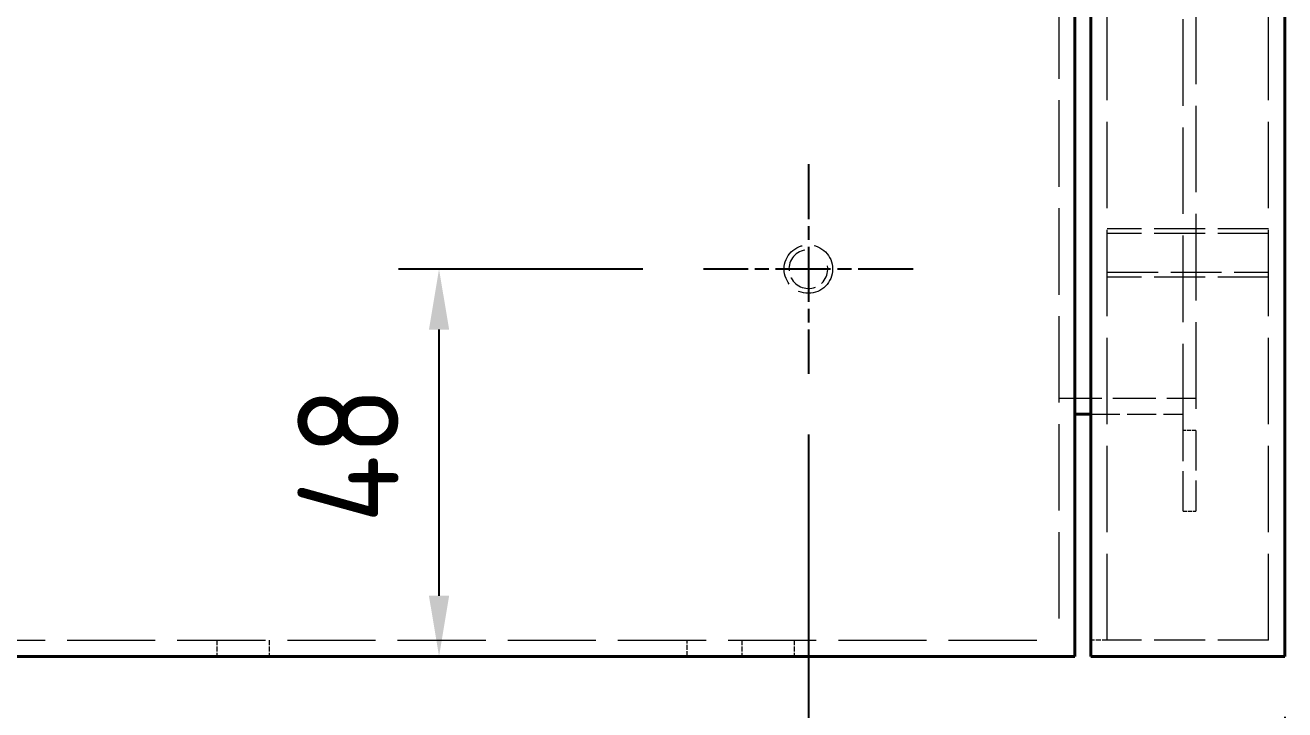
# Model space of a CAD drawing. Header units: millimetres. Extents: x 0 to 2970, y 0 to 2100.
# Drawn here: x 557.8 to 713.8, y 706.6 to 791.5 of the extents above; entities that cross this region are included whole.
import ezdxf

# ---------------------------------------------------------------- set-up
doc = ezdxf.new("R2010")
doc.units = ezdxf.units.MM
doc.header["$LTSCALE"] = 5
doc.linetypes.add('CHAIN', pattern=[0.3543, 0.2362, -0.0295, 0.0591, -0.0295])
doc.linetypes.add('DASHED', pattern=[0.2067, 0.1654, -0.0413])
for name, color, linetype, lineweight in [('가려진 것(ISO)', 2, 'DASHED', 18), ('가려진 좁은 것(ISO)', 2, 'DASHED', 18), ('가시적인 것(ISO)', 3, 'Continuous', 40), ('중심 표식(ISO)', 1, 'Continuous', 25), ('치수(ISO)', 2, 'Continuous', 25)]:
    doc.layers.add(name, color=color, linetype=linetype, lineweight=lineweight)
doc.styles.add('치수 텍스트_PSTEK_POSCO', font='isocp.shx')
doc.dimstyles.new('치수_PSTEK_POSCO', dxfattribs={"dimscale": 5, "dimtxt": 2.5, "dimasz": 1.5, "dimexe": 1, "dimexo": 1.5, "dimgap": 1, "dimtad": 1, "dimrnd": 1e-08, "dimdsep": 46, "dimtxsty": '치수 텍스트_PSTEK_POSCO', "dimcen": 0.09, "dimdle": 10, "dimclrd": 7, "dimclre": 7, "dimclrt": 2, "dimadec": 1, "dimazin": 2, "dimtfac": 1, "dimtmove": 0, "dimatfit": 3, "dimfxl": 0, "dimtolj": 1, "dimlwd": -1, "dimlwe": -1, "dimarcsym": 0})

# ---------------------------------------------------------------- blocks, each defined once
blk = doc.blocks.new('*D39')
at = {"layer": 'Defpoints', "color": 0, "transparency": 16777216}
for p in [(609.02, 761.26), (641.75, 761.26), (560.65, 713.26)]:
    blk.add_point(p, dxfattribs=at)
at = {"layer": '치수(ISO)', "color": 7, "transparency": 16777216}
for p, q in [((634.25, 761.26), (604.02, 761.26)), ((609.02, 720.76), (609.02, 753.76))]:
    blk.add_line(p, q, dxfattribs=at)
for points in [[(607.77, 753.76), (610.27, 753.76), (609.02, 761.26)], [(607.77, 720.76), (610.27, 720.76), (609.02, 713.26)]]:
    blk.add_solid(points, dxfattribs=at)
at = {"layer": '치수(ISO)', "color": 2, "transparency": 16777216, "insert": (597.77, 729.76), "char_height": 12.5, "attachment_point": 4, "rotation": 90, "style": '치수 텍스트_PSTEK_POSCO'}
blk.add_mtext('\\A1;48', dxfattribs=at)
blk = doc.blocks.new('*D50')
at = {"layer": 'Defpoints', "color": 0, "transparency": 16777216}
for p in [(654.75, 748.26), (494.75, 713.26), (654.75, 666.82)]:
    blk.add_point(p, dxfattribs=at)
at = {"layer": '치수(ISO)', "color": 7, "transparency": 16777216}
for p, q in [((654.75, 740.76), (654.75, 661.82)), ((494.75, 705.76), (494.75, 661.82)), ((502.25, 666.82), (647.25, 666.82))]:
    blk.add_line(p, q, dxfattribs=at)
for points in [[(502.25, 668.07), (502.25, 665.57), (494.75, 666.82)], [(647.25, 668.07), (647.25, 665.57), (654.75, 666.82)]]:
    blk.add_solid(points, dxfattribs=at)
at = {"layer": '치수(ISO)', "color": 2, "transparency": 16777216, "insert": (564.75, 678.07), "char_height": 12.5, "attachment_point": 4, "style": '치수 텍스트_PSTEK_POSCO'}
blk.add_mtext('\\A1;160', dxfattribs=at)
blk = doc.blocks.new('*D53')
at = {"layer": 'Defpoints', "color": 0, "transparency": 16777216}
for p in [(494.75, 713.26), (713.75, 713.26), (713.75, 627.19)]:
    blk.add_point(p, dxfattribs=at)
at = {"layer": '치수(ISO)', "color": 7, "transparency": 16777216}
for p, q in [((494.75, 705.76), (494.75, 622.19)), ((713.75, 705.76), (713.75, 622.19)), ((502.25, 627.19), (706.25, 627.19))]:
    blk.add_line(p, q, dxfattribs=at)
for points in [[(502.25, 628.44), (502.25, 625.94), (494.75, 627.19)], [(706.25, 628.44), (706.25, 625.94), (713.75, 627.19)]]:
    blk.add_solid(points, dxfattribs=at)
at = {"layer": '치수(ISO)', "color": 2, "transparency": 16777216, "insert": (593.64, 638.44), "char_height": 12.5, "attachment_point": 4, "style": '치수 텍스트_PSTEK_POSCO'}
blk.add_mtext('\\A1;219', dxfattribs=at)

msp = doc.modelspace()

# ---------------------------------------------------------------- linework, layer by layer
at = {"layer": '가려진 것(ISO)', "ltscale": 12.950765}
for p, q in [((685.751, 1411.259), (685.751, 715.259)), ((691.751, 715.259), (691.751, 1411.259)), ((711.751, 715.259), (711.751, 1411.259))]:
    msp.add_line(p, q, dxfattribs=at)
at = {"layer": '가려진 것(ISO)', "ltscale": 12.981777}
for p, q in [((701.151, 741.259), (701.151, 1385.259)), ((702.751, 1385.259), (702.751, 741.259))]:
    msp.add_line(p, q, dxfattribs=at)
at = {"layer": '가려진 것(ISO)', "ltscale": 7.618686}
for p, q in [((711.751, 766.259), (691.751, 766.259)), ((711.751, 765.66), (691.751, 765.66)), ((691.751, 760.858), (711.751, 760.858)), ((711.751, 760.259), (691.751, 760.259)), ((711.751, 715.259), (691.751, 715.259))]:
    msp.add_line(p, q, dxfattribs=at)
at = {"layer": '가려진 것(ISO)', "ltscale": 6.475868}
msp.add_line((685.751, 745.259), (702.751, 745.259), dxfattribs=at)
at = {"layer": '가려진 것(ISO)', "ltscale": 4.342608}
msp.add_line((689.751, 743.259), (701.151, 743.259), dxfattribs=at)
at = {"layer": '가려진 것(ISO)', "ltscale": 5.983681}
for p, q in [((701.151, 731.259), (701.151, 741.259)), ((702.751, 741.259), (702.751, 731.259))]:
    msp.add_line(p, q, dxfattribs=at)
at = {"layer": '가려진 것(ISO)', "ltscale": 0.609403}
msp.add_line((701.151, 731.259), (702.751, 731.259), dxfattribs=at)
at = {"layer": '가려진 것(ISO)', "ltscale": 13.200636}
msp.add_line((494.751, 715.259), (685.751, 715.259), dxfattribs=at)
at = {"layer": '가려진 것(ISO)', "ltscale": 0.761779}
for p, q in [((581.501, 715.259), (581.501, 713.259)), ((588.001, 715.259), (588.001, 713.259)), ((639.751, 713.259), (639.751, 715.259)), ((646.501, 715.259), (646.501, 713.259)), ((653.001, 715.259), (653.001, 713.259)), ((691.751, 715.259), (689.751, 715.259))]:
    msp.add_line(p, q, dxfattribs=at)
at = {"layer": '가려진 것(ISO)', "ltscale": 7.180437}
msp.add_circle((654.751, 761.259), 3, dxfattribs=at)
at = {"layer": '가려진 것(ISO)', "ltscale": 4.310017}
msp.add_arc((654.751, 761.259), 2.401, 100, 10, dxfattribs=at)
at = {"layer": '가려진 좁은 것(ISO)', "ltscale": 0.609403}
msp.add_line((702.751, 741.259), (701.151, 741.259), dxfattribs=at)
at = {"layer": '가시적인 것(ISO)'}
for p, q in [((713.751, 713.259), (713.751, 1413.259)), ((687.751, 794.259), (687.751, 713.259)), ((689.751, 713.259), (689.751, 793.259)), ((687.751, 743.259), (689.751, 743.259)), ((494.751, 713.259), (687.751, 713.259)), ((713.751, 713.259), (689.751, 713.259))]:
    msp.add_line(p, q, dxfattribs=at)
at = {"layer": '중심 표식(ISO)', "linetype": 'CHAIN', "ltscale": 5.778179}
for p, q in [((654.751, 774.259), (654.751, 748.259)), ((667.751, 761.259), (641.751, 761.259))]:
    msp.add_line(p, q, dxfattribs=at)

# ---------------------------------------------------------------- dimensions: what is measured, and where the dimension line sits
at = {"layer": '치수(ISO)', "color": 7}
for base, p1, p2, angle, override, picture, middle in [((609.025, 761.259), (560.649, 713.259), (641.751, 761.259), 90, {"dimdec": 2, "dimse1": 1, "dimtp": 0, "dimtm": 0, "dimtdec": 2, "dimtofl": 0, "dimatfit": 1}, '*D39', (609.025, 737.259)), ((654.751, 666.821), (494.751, 713.259), (654.751, 748.259), 180, {"dimdec": 2, "dimtp": 0, "dimtm": 0, "dimtdec": 2, "dimtofl": 0, "dimatfit": 1}, '*D50', (574.751, 666.821)), ((713.751, 627.187), (494.751, 713.259), (713.751, 713.259), 180, {"dimdec": 2, "dimtp": 0, "dimtm": 0, "dimtdec": 2, "dimtofl": 0, "dimatfit": 1}, '*D53', (604.251, 627.187))]:
    dim = msp.add_linear_dim(base=base, p1=p1, p2=p2, angle=angle, dimstyle='치수_PSTEK_POSCO', override=override, dxfattribs=at)
    dim.commit()
    dim.dimension.update_dxf_attribs({"geometry": picture, "text_midpoint": middle, "dimtype": 160})

doc.saveas('drawing.dxf')
